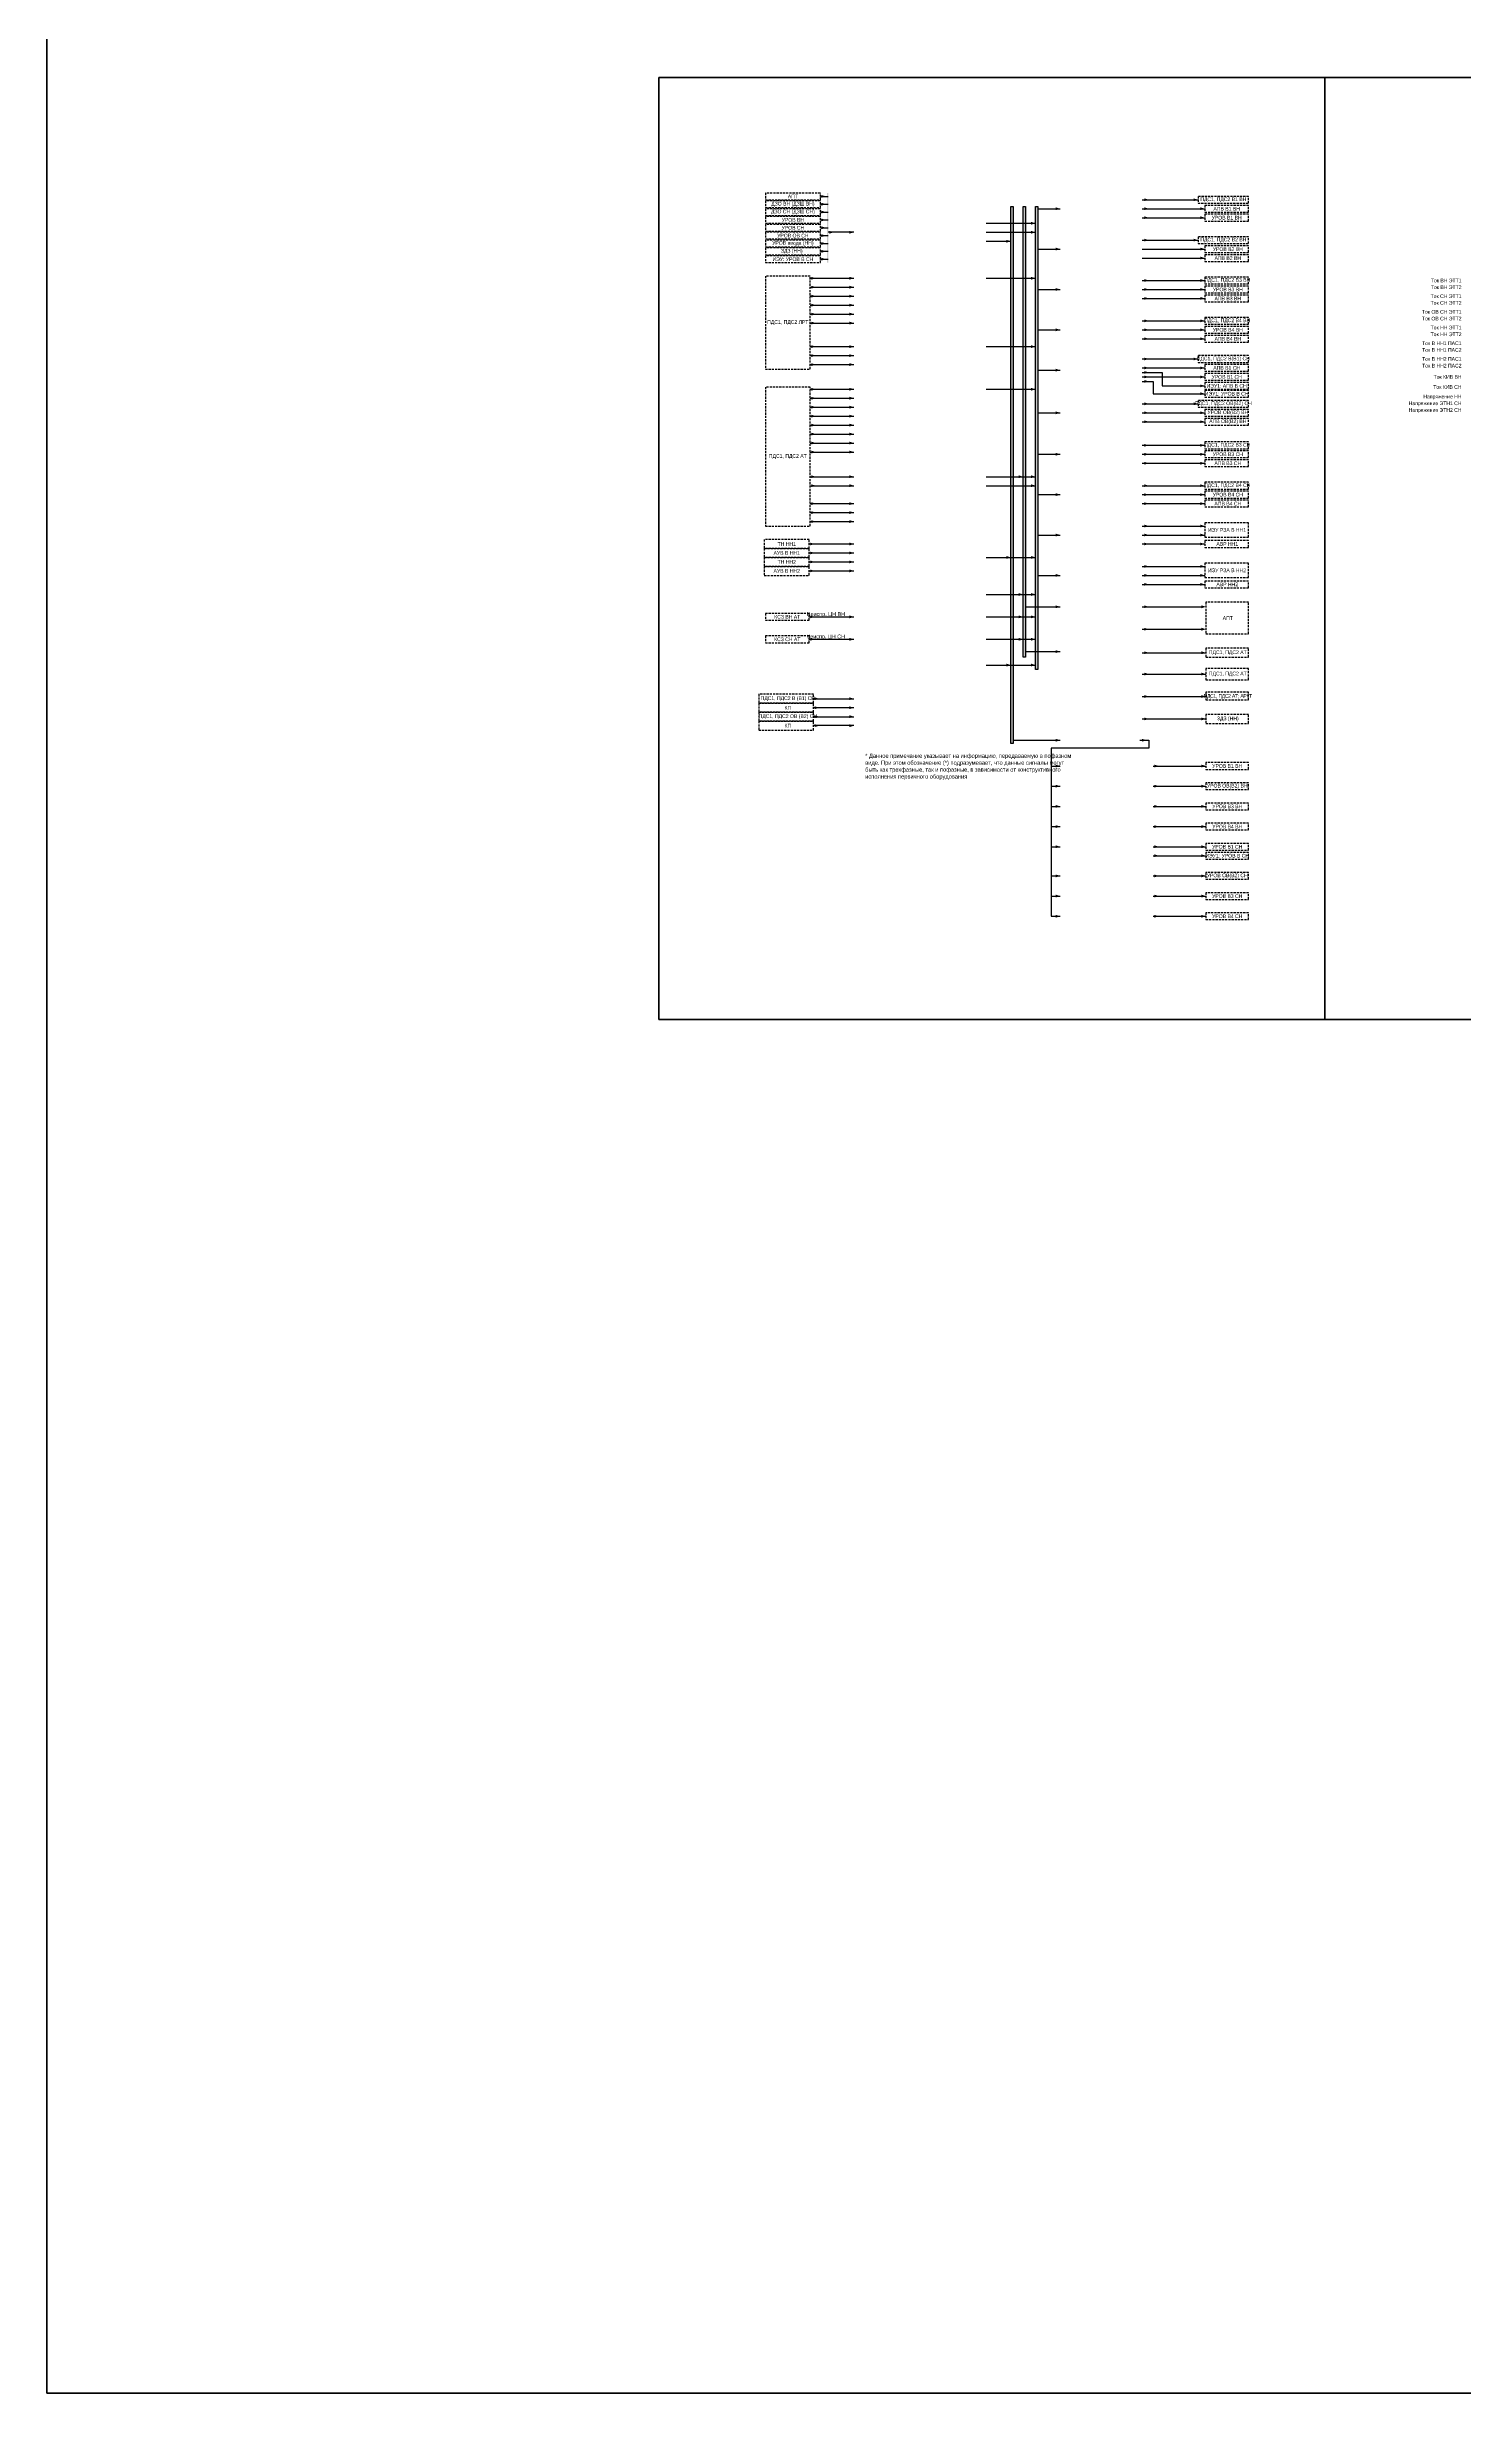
# Model space of a CAD drawing. Header units: millimetres. Extents: x 25558 to 49929, y 1902 to 19390.
# Drawn here: x 42809 to 44072, y 13296 to 15388 of the extents above; entities that cross this region are included whole.
import ezdxf

# ---------------------------------------------------------------- set-up
doc = ezdxf.new("R2010")
doc.units = ezdxf.units.MM
doc.linetypes.add('штриховая2', pattern=[9.525, 6.35, -3.175])
for name, color, linetype, lineweight in [('Основная', 7, 'Continuous', 30), ('Отключение_включение', 1, 'Continuous', 30), ('Тонкая', 7, 'Continuous', 5), ('Цепи внешние', 84, 'Continuous', 30), ('Цепи внутренние', 5, 'Continuous', 30)]:
    doc.layers.add(name, color=color, linetype=linetype, lineweight=lineweight)
doc.styles.add('Narrow', font='ARIALN.TTF')

msp = doc.modelspace()

# ---------------------------------------------------------------- hatches: boundary and pattern name
h = msp.add_hatch(color=1)
h.dxf.hatch_style = 1
h.paths.add_polyline_path([(43505, 15196), (43506, 15196), (43506, 15258), (43505, 15258)])
at = {"layer": 'Отключение_включение'}
h = msp.add_hatch(color=256, dxfattribs=at)
h.dxf.hatch_style = 1
h.paths.add_polyline_path([(43693, 15246), (43691, 15246), (43691, 14833), (43693, 14833)])
at = {"layer": 'Цепи внутренние', "ltscale": 0.3}
h = msp.add_hatch(color=256, dxfattribs=at)
h.dxf.hatch_style = 1
h.paths.add_polyline_path([(43671, 15246), (43669, 15246), (43669, 14767), (43671, 14767)])
h = msp.add_hatch(color=256, dxfattribs=at)
h.dxf.hatch_style = 1
h.paths.add_polyline_path([(43682, 15246), (43680, 15246), (43680, 14844), (43682, 14844)])

# ---------------------------------------------------------------- linework, layer by layer
at = {"layer": 'Отключение_включение'}
for p, q in [((43499, 15255), (43506, 15255)), ((43499, 15248), (43506, 15248)), ((43499, 15241), (43506, 15241)), ((43499, 15234), (43506, 15234)), ((43693, 15244), (43713, 15244)), ((43786, 15252), (43831, 15252)), ((43831, 15252), (43836, 15252)), ((43499, 15227), (43506, 15227)), ((43499, 15220), (43506, 15220)), ((43499, 15213), (43506, 15213)), ((43647, 15231), (43691, 15231)), ((43647, 15223), (43691, 15223)), ((43786, 15216), (43831, 15216)), ((43831, 15216), (43836, 15216)), ((43499, 15206), (43506, 15206)), ((43499, 15199), (43506, 15199)), ((43693, 15208), (43713, 15208)), ((43647, 15182), (43691, 15182)), ((43693, 15172), (43713, 15172)), ((43786, 15180), (43837, 15180)), ((43837, 15180), (43842, 15180)), ((43693, 15136), (43713, 15136)), ((43786, 15144), (43837, 15144)), ((43837, 15144), (43842, 15144)), ((43647, 15121), (43691, 15121)), ((43786, 15110), (43831, 15110)), ((43831, 15110), (43836, 15110)), ((43693, 15100), (43713, 15100)), ((43647, 15083), (43691, 15083)), ((43786, 15070), (43836, 15070)), ((43831, 15070), (43836, 15070)), ((43693, 15062), (43713, 15062)), ((43693, 15025), (43713, 15025)), ((43786, 15033), (43837, 15033)), ((43837, 15033), (43842, 15033)), ((43647, 15005), (43691, 15005)), ((43647, 14997), (43691, 14997)), ((43693, 14989), (43713, 14989)), ((43786, 14997), (43837, 14997)), ((43837, 14997), (43842, 14997)), ((43786, 14961), (43831, 14961)), ((43831, 14961), (43842, 14961)), ((43693, 14953), (43713, 14953)), ((43786, 14953), (43831, 14953)), ((43831, 14953), (43842, 14953)), ((43647, 14933), (43691, 14933)), ((43786, 14925), (43831, 14925)), ((43831, 14925), (43842, 14925)), ((43647, 14900), (43691, 14900)), ((43693, 14917), (43713, 14917)), ((43786, 14917), (43831, 14917)), ((43831, 14917), (43842, 14917)), ((43647, 14880), (43691, 14880)), ((43647, 14860), (43691, 14860)), ((43647, 14837), (43691, 14837))]:
    msp.add_line(p, q, dxfattribs=at)
for points in [[(43504, 15255, 0, 2.5, 0), (43500, 15255, 0, 0, 0)], [(43792, 15252, 0, 2.5, 0), (43788, 15252, 0, 0, 0)], [(43836, 15252, 0, 2.5, 0), (43832, 15252, 0, 0, 0)], [(43504, 15248, 0, 2.5, 0), (43500, 15248, 0, 0, 0)], [(43504, 15241, 0, 2.5, 0), (43500, 15241, 0, 0, 0)], [(43504, 15234, 0, 2.5, 0), (43500, 15234, 0, 0, 0)], [(43691, 15231, 0, 2.5, 0), (43687, 15231, 0, 0, 0)], [(43713, 15244, 0, 2.5, 0), (43709, 15244, 0, 0, 0)], [(43504, 15227, 0, 2.5, 0), (43500, 15227, 0, 0, 0)], [(43504, 15220, 0, 2.5, 0), (43500, 15220, 0, 0, 0)], [(43504, 15213, 0, 2.5, 0), (43500, 15213, 0, 0, 0)], [(43511, 15223, 0, 2.5, 0), (43507, 15223, 0, 0, 0)], [(43529, 15223, 0, 2.5, 0), (43525, 15223, 0, 0, 0)], [(43691, 15223, 0, 2.5, 0), (43687, 15223, 0, 0, 0)], [(43792, 15216, 0, 2.5, 0), (43788, 15216, 0, 0, 0)], [(43836, 15216, 0, 2.5, 0), (43832, 15216, 0, 0, 0)], [(43504, 15206, 0, 2.5, 0), (43500, 15206, 0, 0, 0)], [(43504, 15199, 0, 2.5, 0), (43500, 15199, 0, 0, 0)], [(43713, 15208, 0, 2.5, 0), (43709, 15208, 0, 0, 0)], [(43691, 15182, 0, 2.5, 0), (43687, 15182, 0, 0, 0)], [(43713, 15172, 0, 2.5, 0), (43709, 15172, 0, 0, 0)], [(43792, 15180, 0, 2.5, 0), (43788, 15180, 0, 0, 0)], [(43842, 15180, 0, 2.5, 0), (43838, 15180, 0, 0, 0)], [(43713, 15136, 0, 2.5, 0), (43709, 15136, 0, 0, 0)], [(43792, 15144, 0, 2.5, 0), (43788, 15144, 0, 0, 0)], [(43842, 15144, 0, 2.5, 0), (43838, 15144, 0, 0, 0)], [(43691, 15121, 0, 2.5, 0), (43687, 15121, 0, 0, 0)], [(43792, 15110, 0, 2.5, 0), (43788, 15110, 0, 0, 0)], [(43836, 15110, 0, 2.5, 0), (43832, 15110, 0, 0, 0)], [(43713, 15100, 0, 2.5, 0), (43709, 15100, 0, 0, 0)], [(43691, 15083, 0, 2.5, 0), (43687, 15083, 0, 0, 0)], [(43792, 15070, 0, 2.5, 0), (43788, 15070, 0, 0, 0)], [(43836, 15070, 0, 2.5, 0), (43832, 15070, 0, 0, 0)], [(43713, 15062, 0, 2.5, 0), (43709, 15062, 0, 0, 0)], [(43713, 15025, 0, 2.5, 0), (43709, 15025, 0, 0, 0)], [(43792, 15033, 0, 2.5, 0), (43788, 15033, 0, 0, 0)], [(43842, 15033, 0, 2.5, 0), (43838, 15033, 0, 0, 0)], [(43680, 15005, 0, 2.5, 0), (43676, 15005, 0, 0, 0)], [(43691, 15005, 0, 2.5, 0), (43687, 15005, 0, 0, 0)], [(43691, 14997, 0, 2.5, 0), (43687, 14997, 0, 0, 0)], [(43713, 14989, 0, 2.5, 0), (43709, 14989, 0, 0, 0)], [(43792, 14997, 0, 2.5, 0), (43788, 14997, 0, 0, 0)], [(43842, 14997, 0, 2.5, 0), (43838, 14997, 0, 0, 0)], [(43792, 14961, 0, 2.5, 0), (43788, 14961, 0, 0, 0)], [(43842, 14961, 0, 2.5, 0), (43838, 14961, 0, 0, 0)], [(43713, 14953, 0, 2.5, 0), (43709, 14953, 0, 0, 0)], [(43792, 14953, 0, 2.5, 0), (43788, 14953, 0, 0, 0)], [(43842, 14953, 0, 2.5, 0), (43838, 14953, 0, 0, 0)], [(43669, 14933, 0, 2.5, 0), (43665, 14933, 0, 0, 0)], [(43691, 14933, 0, 2.5, 0), (43687, 14933, 0, 0, 0)], [(43713, 14917, 0, 2.5, 0), (43709, 14917, 0, 0, 0)], [(43792, 14925, 0, 2.5, 0), (43788, 14925, 0, 0, 0)], [(43792, 14917, 0, 2.5, 0), (43788, 14917, 0, 0, 0)], [(43842, 14925, 0, 2.5, 0), (43838, 14925, 0, 0, 0)], [(43842, 14917, 0, 2.5, 0), (43838, 14917, 0, 0, 0)], [(43680, 14900, 0, 2.5, 0), (43676, 14900, 0, 0, 0)], [(43691, 14900, 0, 2.5, 0), (43687, 14900, 0, 0, 0)], [(43680, 14880, 0, 2.5, 0), (43676, 14880, 0, 0, 0)], [(43691, 14880, 0, 2.5, 0), (43687, 14880, 0, 0, 0)], [(43680, 14860, 0, 2.5, 0), (43676, 14860, 0, 0, 0)], [(43691, 14860, 0, 2.5, 0), (43687, 14860, 0, 0, 0)], [(43669, 14837, 0, 2.5, 0), (43665, 14837, 0, 0, 0)], [(43691, 14837, 0, 2.5, 0), (43687, 14837, 0, 0, 0)]]:
    msp.add_lwpolyline(points, format="xyseb", dxfattribs=at)
msp.add_lwpolyline([(43691, 15246), (43693, 15246), (43693, 14833), (43691, 14833)], close=True, dxfattribs=at)
msp.add_lwpolyline([(43529, 15223), (43506, 15223)], dxfattribs=at)
at = {"layer": 'Тонкая', "lineweight": 50}
msp.add_lwpolyline([(42809, 19390), (49929, 19390), (49929, 13296), (42809, 13296)], close=True, dxfattribs=at)
at = {"layer": 'Тонкая', "color": 3, "lineweight": 50}
for points in [[(43949, 14521), (43355, 14521), (43355, 15361), (43949, 15361)], [(44543, 14521), (43949, 14521), (43949, 15361), (44543, 15361)]]:
    msp.add_lwpolyline(points, close=True, dxfattribs=at)
at = {"layer": 'Цепи внешние', "ltscale": 0.3}
for p, q in [((43786, 15244), (43842, 15244)), ((43786, 15236), (43842, 15236)), ((43786, 15208), (43840, 15208)), ((43786, 15200), (43842, 15200)), ((43840, 15208), (43842, 15208)), ((43490, 15182), (43529, 15182)), ((43490, 15174), (43529, 15174)), ((43786, 15172), (43840, 15172)), ((43840, 15172), (43842, 15172)), ((43490, 15166), (43529, 15166)), ((43490, 15158), (43529, 15158)), ((43490, 15150), (43529, 15150)), ((43786, 15164), (43842, 15164)), ((43490, 15142), (43529, 15142)), ((43786, 15136), (43840, 15136)), ((43786, 15128), (43842, 15128)), ((43840, 15136), (43842, 15136)), ((43490, 15121), (43529, 15121)), ((43490, 15113), (43529, 15113)), ((43490, 15105), (43529, 15105)), ((43786, 15102), (43842, 15102)), ((43786, 15094), (43842, 15094)), ((43490, 15083), (43529, 15083)), ((43490, 15075), (43529, 15075)), ((43490, 15067), (43529, 15067)), ((43490, 15059), (43529, 15059)), ((43490, 15051), (43529, 15051)), ((43786, 15062), (43840, 15062)), ((43786, 15054), (43842, 15054)), ((43840, 15062), (43842, 15062)), ((43490, 15043), (43529, 15043)), ((43490, 15035), (43529, 15035)), ((43490, 15027), (43529, 15027)), ((43786, 15025), (43840, 15025)), ((43840, 15025), (43842, 15025)), ((43490, 15005), (43529, 15005)), ((43786, 15017), (43842, 15017)), ((43490, 14997), (43529, 14997)), ((43490, 14981), (43529, 14981)), ((43786, 14989), (43840, 14989)), ((43786, 14981), (43842, 14981)), ((43840, 14989), (43842, 14989)), ((43490, 14973), (43529, 14973)), ((43490, 14965), (43529, 14965)), ((43489, 14945), (43529, 14945)), ((43786, 14945), (43831, 14945)), ((43831, 14945), (43842, 14945)), ((43489, 14937), (43529, 14937)), ((43489, 14929), (43529, 14929)), ((43489, 14921), (43529, 14921)), ((43786, 14909), (43831, 14909)), ((43831, 14909), (43842, 14909)), ((43489, 14880), (43529, 14880)), ((43489, 14860), (43529, 14860)), ((43493, 14807), (43529, 14807)), ((43529, 14799), (43493, 14799)), ((43493, 14791), (43529, 14791)), ((43529, 14783), (43493, 14783))]:
    msp.add_line(p, q, dxfattribs=at)
at = {"layer": 'Цепи внешние'}
for p, q in [((43786, 14889), (43803, 14889)), ((43802, 14889), (43839, 14889)), ((43786, 14869), (43803, 14869)), ((43802, 14869), (43839, 14869)), ((43786, 14848), (43803, 14848)), ((43802, 14848), (43843, 14848)), ((43786, 14809), (43843, 14809)), ((43786, 14789), (43843, 14789)), ((43796, 14747), (43808, 14747)), ((43801, 14747), (43843, 14747)), ((43796, 14729), (43822, 14729)), ((43796, 14729), (43843, 14729)), ((43796, 14711), (43808, 14711)), ((43801, 14711), (43843, 14711)), ((43796, 14693), (43822, 14693)), ((43796, 14693), (43843, 14693)), ((43796, 14675), (43808, 14675)), ((43801, 14675), (43843, 14675)), ((43796, 14649), (43822, 14649)), ((43796, 14649), (43843, 14649)), ((43796, 14631), (43808, 14631)), ((43801, 14631), (43843, 14631)), ((43796, 14613), (43822, 14613)), ((43796, 14613), (43843, 14613))]:
    msp.add_line(p, q, dxfattribs=at)
at = {"layer": 'Цепи внешние', "linetype": 'штриховая2', "ltscale": 0.3}
for points in [[(43499, 15258), (43450, 15258), (43450, 15252), (43499, 15252)], [(43881, 15255), (43836, 15255), (43836, 15249), (43881, 15249)], [(43499, 15251), (43450, 15251), (43450, 15245), (43499, 15245)], [(43499, 15244), (43450, 15244), (43450, 15238), (43499, 15238)], [(43499, 15237), (43450, 15237), (43450, 15231), (43499, 15231)], [(43881, 15247), (43842, 15247), (43842, 15241), (43881, 15241)], [(43881, 15239), (43842, 15239), (43842, 15233), (43881, 15233)], [(43499, 15230), (43450, 15230), (43450, 15224), (43499, 15224)], [(43499, 15223), (43450, 15223), (43450, 15217), (43499, 15217)], [(43499, 15216), (43450, 15216), (43450, 15210), (43499, 15210)], [(43881, 15219), (43836, 15219), (43836, 15213), (43881, 15213)], [(43881, 15211), (43842, 15211), (43842, 15205), (43881, 15205)], [(43499, 15209), (43450, 15209), (43450, 15203), (43499, 15203)], [(43881, 15203), (43842, 15203), (43842, 15197), (43881, 15197)], [(43490, 15184), (43450, 15184), (43450, 15101), (43490, 15101)], [(43881, 15183), (43842, 15183), (43842, 15177), (43881, 15177)], [(43881, 15175), (43842, 15175), (43842, 15169), (43881, 15169)], [(43881, 15167), (43842, 15167), (43842, 15161), (43881, 15161)], [(43881, 15147), (43842, 15147), (43842, 15141), (43881, 15141)], [(43881, 15139), (43842, 15139), (43842, 15133), (43881, 15133)], [(43881, 15131), (43842, 15131), (43842, 15125), (43881, 15125)], [(43881, 15113), (43836, 15113), (43836, 15107), (43881, 15107)], [(43881, 15105), (43842, 15105), (43842, 15099), (43881, 15099)], [(43881, 15097), (43842, 15097), (43842, 15091), (43881, 15091)], [(43490, 15085), (43450, 15085), (43450, 14961), (43490, 14961)], [(43881, 15073), (43836, 15073), (43836, 15067), (43881, 15067)], [(43881, 15065), (43842, 15065), (43842, 15059), (43881, 15059)], [(43881, 15057), (43842, 15057), (43842, 15051), (43881, 15051)], [(43881, 15036), (43842, 15036), (43842, 15030), (43881, 15030)], [(43881, 15028), (43842, 15028), (43842, 15022), (43881, 15022)], [(43881, 15020), (43842, 15020), (43842, 15014), (43881, 15014)], [(43881, 15000), (43842, 15000), (43842, 14994), (43881, 14994)], [(43881, 14992), (43842, 14992), (43842, 14986), (43881, 14986)], [(43881, 14984), (43842, 14984), (43842, 14978), (43881, 14978)], [(43881, 14964), (43842, 14964), (43842, 14951), (43881, 14951)], [(43489, 14949), (43449, 14949), (43449, 14941), (43489, 14941)], [(43489, 14941), (43449, 14941), (43449, 14933), (43489, 14933)], [(43881, 14948), (43842, 14948), (43842, 14942), (43881, 14942)], [(43489, 14933), (43449, 14933), (43449, 14925), (43489, 14925)], [(43489, 14925), (43449, 14925), (43449, 14917), (43489, 14917)], [(43881, 14928), (43842, 14928), (43842, 14915), (43881, 14915)], [(43881, 14912), (43842, 14912), (43842, 14906), (43881, 14906)], [(43489, 14883), (43450, 14883), (43450, 14877), (43489, 14877)], [(43881, 14893), (43843, 14893), (43843, 14865), (43881, 14865)], [(43489, 14863), (43450, 14863), (43450, 14857), (43489, 14857)], [(43881, 14852), (43843, 14852), (43843, 14844), (43881, 14844)], [(43881, 14834), (43843, 14834), (43843, 14824), (43881, 14824)], [(43493, 14811), (43444, 14811), (43444, 14803), (43493, 14803)], [(43493, 14803), (43444, 14803), (43444, 14795), (43493, 14795)], [(43493, 14795), (43444, 14795), (43444, 14787), (43493, 14787)], [(43881, 14813), (43843, 14813), (43843, 14806), (43881, 14806)], [(43881, 14793), (43843, 14793), (43843, 14785), (43881, 14785)], [(43493, 14787), (43444, 14787), (43444, 14779), (43493, 14779)], [(43881, 14750), (43843, 14750), (43843, 14744), (43881, 14744)], [(43881, 14732), (43843, 14732), (43843, 14726), (43881, 14726)], [(43881, 14714), (43843, 14714), (43843, 14708), (43881, 14708)], [(43881, 14696), (43843, 14696), (43843, 14690), (43881, 14690)], [(43881, 14678), (43843, 14678), (43843, 14672), (43881, 14672)], [(43881, 14652), (43843, 14652), (43843, 14646), (43881, 14646)], [(43881, 14634), (43843, 14634), (43843, 14628), (43881, 14628)], [(43881, 14616), (43843, 14616), (43843, 14610), (43881, 14610)]]:
    msp.add_lwpolyline(points, close=True, dxfattribs=at)
at = {"layer": 'Цепи внешние', "ltscale": 0.3}
for points in [[(43792, 15244, 0, 2.5, 0), (43788, 15244, 0, 0, 0)], [(43792, 15236, 0, 2.5, 0), (43788, 15236, 0, 0, 0)], [(43842, 15244, 0, 2.5, 0), (43838, 15244, 0, 0, 0)], [(43842, 15236, 0, 2.5, 0), (43838, 15236, 0, 0, 0)], [(43842, 15208, 0, 2.5, 0), (43838, 15208, 0, 0, 0)], [(43842, 15200, 0, 2.5, 0), (43838, 15200, 0, 0, 0)], [(43495, 15182, 0, 2.5, 0), (43491, 15182, 0, 0, 0)], [(43495, 15174, 0, 2.5, 0), (43491, 15174, 0, 0, 0)], [(43529, 15182, 0, 2.5, 0), (43525, 15182, 0, 0, 0)], [(43529, 15174, 0, 2.5, 0), (43525, 15174, 0, 0, 0)], [(43792, 15172, 0, 2.5, 0), (43788, 15172, 0, 0, 0)], [(43842, 15172, 0, 2.5, 0), (43838, 15172, 0, 0, 0)], [(43495, 15166, 0, 2.5, 0), (43491, 15166, 0, 0, 0)], [(43495, 15158, 0, 2.5, 0), (43491, 15158, 0, 0, 0)], [(43495, 15150, 0, 2.5, 0), (43491, 15150, 0, 0, 0)], [(43529, 15166, 0, 2.5, 0), (43525, 15166, 0, 0, 0)], [(43529, 15158, 0, 2.5, 0), (43525, 15158, 0, 0, 0)], [(43529, 15150, 0, 2.5, 0), (43525, 15150, 0, 0, 0)], [(43792, 15164, 0, 2.5, 0), (43788, 15164, 0, 0, 0)], [(43842, 15164, 0, 2.5, 0), (43838, 15164, 0, 0, 0)], [(43495, 15142, 0, 2.5, 0), (43491, 15142, 0, 0, 0)], [(43529, 15142, 0, 2.5, 0), (43525, 15142, 0, 0, 0)], [(43792, 15136, 0, 2.5, 0), (43788, 15136, 0, 0, 0)], [(43792, 15128, 0, 2.5, 0), (43788, 15128, 0, 0, 0)], [(43842, 15136, 0, 2.5, 0), (43838, 15136, 0, 0, 0)], [(43842, 15128, 0, 2.5, 0), (43838, 15128, 0, 0, 0)], [(43495, 15121, 0, 2.5, 0), (43491, 15121, 0, 0, 0)], [(43495, 15113, 0, 2.5, 0), (43491, 15113, 0, 0, 0)], [(43529, 15121, 0, 2.5, 0), (43525, 15121, 0, 0, 0)], [(43529, 15113, 0, 2.5, 0), (43525, 15113, 0, 0, 0)], [(43495, 15105, 0, 2.5, 0), (43491, 15105, 0, 0, 0)], [(43529, 15105, 0, 2.5, 0), (43525, 15105, 0, 0, 0)], [(43792, 15102, 0, 2.5, 0), (43788, 15102, 0, 0, 0)], [(43792, 15094, 0, 2.5, 0), (43788, 15094, 0, 0, 0)], [(43842, 15102, 0, 2.5, 0), (43838, 15102, 0, 0, 0)], [(43842, 15094, 0, 2.5, 0), (43838, 15094, 0, 0, 0)], [(43495, 15083, 0, 2.5, 0), (43491, 15083, 0, 0, 0)], [(43495, 15075, 0, 2.5, 0), (43491, 15075, 0, 0, 0)], [(43495, 15067, 0, 2.5, 0), (43491, 15067, 0, 0, 0)], [(43529, 15083, 0, 2.5, 0), (43525, 15083, 0, 0, 0)], [(43529, 15075, 0, 2.5, 0), (43525, 15075, 0, 0, 0)], [(43529, 15067, 0, 2.5, 0), (43525, 15067, 0, 0, 0)], [(43495, 15059, 0, 2.5, 0), (43491, 15059, 0, 0, 0)], [(43495, 15051, 0, 2.5, 0), (43491, 15051, 0, 0, 0)], [(43495, 15043, 0, 2.5, 0), (43491, 15043, 0, 0, 0)], [(43529, 15059, 0, 2.5, 0), (43525, 15059, 0, 0, 0)], [(43529, 15051, 0, 2.5, 0), (43525, 15051, 0, 0, 0)], [(43529, 15043, 0, 2.5, 0), (43525, 15043, 0, 0, 0)], [(43792, 15062, 0, 2.5, 0), (43788, 15062, 0, 0, 0)], [(43792, 15054, 0, 2.5, 0), (43788, 15054, 0, 0, 0)], [(43842, 15062, 0, 2.5, 0), (43838, 15062, 0, 0, 0)], [(43842, 15054, 0, 2.5, 0), (43838, 15054, 0, 0, 0)], [(43495, 15035, 0, 2.5, 0), (43491, 15035, 0, 0, 0)], [(43495, 15027, 0, 2.5, 0), (43491, 15027, 0, 0, 0)], [(43529, 15035, 0, 2.5, 0), (43525, 15035, 0, 0, 0)], [(43529, 15027, 0, 2.5, 0), (43525, 15027, 0, 0, 0)], [(43792, 15025, 0, 2.5, 0), (43788, 15025, 0, 0, 0)], [(43842, 15025, 0, 2.5, 0), (43838, 15025, 0, 0, 0)], [(43495, 15005, 0, 2.5, 0), (43491, 15005, 0, 0, 0)], [(43529, 15005, 0, 2.5, 0), (43525, 15005, 0, 0, 0)], [(43792, 15017, 0, 2.5, 0), (43788, 15017, 0, 0, 0)], [(43842, 15017, 0, 2.5, 0), (43838, 15017, 0, 0, 0)], [(43495, 14997, 0, 2.5, 0), (43491, 14997, 0, 0, 0)], [(43495, 14981, 0, 2.5, 0), (43491, 14981, 0, 0, 0)], [(43529, 14997, 0, 2.5, 0), (43525, 14997, 0, 0, 0)], [(43529, 14981, 0, 2.5, 0), (43525, 14981, 0, 0, 0)], [(43792, 14989, 0, 2.5, 0), (43788, 14989, 0, 0, 0)], [(43792, 14981, 0, 2.5, 0), (43788, 14981, 0, 0, 0)], [(43842, 14989, 0, 2.5, 0), (43838, 14989, 0, 0, 0)], [(43842, 14981, 0, 2.5, 0), (43838, 14981, 0, 0, 0)], [(43495, 14973, 0, 2.5, 0), (43491, 14973, 0, 0, 0)], [(43495, 14965, 0, 2.5, 0), (43491, 14965, 0, 0, 0)], [(43529, 14973, 0, 2.5, 0), (43525, 14973, 0, 0, 0)], [(43529, 14965, 0, 2.5, 0), (43525, 14965, 0, 0, 0)], [(43494, 14945, 0, 2.5, 0), (43490, 14945, 0, 0, 0)], [(43529, 14945, 0, 2.5, 0), (43525, 14945, 0, 0, 0)], [(43792, 14945, 0, 2.5, 0), (43788, 14945, 0, 0, 0)], [(43842, 14945, 0, 2.5, 0), (43838, 14945, 0, 0, 0)], [(43494, 14937, 0, 2.5, 0), (43490, 14937, 0, 0, 0)], [(43494, 14929, 0, 2.5, 0), (43490, 14929, 0, 0, 0)], [(43494, 14921, 0, 2.5, 0), (43490, 14921, 0, 0, 0)], [(43529, 14937, 0, 2.5, 0), (43525, 14937, 0, 0, 0)], [(43529, 14929, 0, 2.5, 0), (43525, 14929, 0, 0, 0)], [(43529, 14921, 0, 2.5, 0), (43525, 14921, 0, 0, 0)], [(43792, 14909, 0, 2.5, 0), (43788, 14909, 0, 0, 0)], [(43842, 14909, 0, 2.5, 0), (43838, 14909, 0, 0, 0)], [(43494, 14880, 0, 2.5, 0), (43490, 14880, 0, 0, 0)], [(43529, 14880, 0, 2.5, 0), (43525, 14880, 0, 0, 0)], [(43494, 14860, 0, 2.5, 0), (43490, 14860, 0, 0, 0)], [(43529, 14860, 0, 2.5, 0), (43525, 14860, 0, 0, 0)], [(43498, 14807, 0, 2.5, 0), (43494, 14807, 0, 0, 0)], [(43498, 14799, 0, 2.5, 0), (43494, 14799, 0, 0, 0)], [(43529, 14807, 0, 2.5, 0), (43525, 14807, 0, 0, 0)], [(43529, 14799, 0, 2.5, 0), (43525, 14799, 0, 0, 0)], [(43498, 14791, 0, 2.5, 0), (43494, 14791, 0, 0, 0)], [(43498, 14783, 0, 2.5, 0), (43494, 14783, 0, 0, 0)], [(43529, 14791, 0, 2.5, 0), (43525, 14791, 0, 0, 0)], [(43529, 14783, 0, 2.5, 0), (43525, 14783, 0, 0, 0)], [(43801, 14747, 0, 2.5, 0), (43797, 14747, 0, 0, 0)], [(43801, 14729, 0, 2.5, 0), (43797, 14729, 0, 0, 0)], [(43843, 14747, 0, 2.5, 0), (43839, 14747, 0, 0, 0)], [(43843, 14729, 0, 2.5, 0), (43839, 14729, 0, 0, 0)], [(43801, 14711, 0, 2.5, 0), (43797, 14711, 0, 0, 0)], [(43843, 14711, 0, 2.5, 0), (43839, 14711, 0, 0, 0)], [(43801, 14693, 0, 2.5, 0), (43797, 14693, 0, 0, 0)], [(43843, 14693, 0, 2.5, 0), (43839, 14693, 0, 0, 0)], [(43801, 14675, 0, 2.5, 0), (43797, 14675, 0, 0, 0)], [(43843, 14675, 0, 2.5, 0), (43839, 14675, 0, 0, 0)], [(43801, 14649, 0, 2.5, 0), (43797, 14649, 0, 0, 0)], [(43843, 14649, 0, 2.5, 0), (43839, 14649, 0, 0, 0)], [(43801, 14631, 0, 2.5, 0), (43797, 14631, 0, 0, 0)], [(43843, 14631, 0, 2.5, 0), (43839, 14631, 0, 0, 0)], [(43801, 14613, 0, 2.5, 0), (43797, 14613, 0, 0, 0)], [(43843, 14613, 0, 2.5, 0), (43839, 14613, 0, 0, 0)]]:
    msp.add_lwpolyline(points, format="xyseb", dxfattribs=at)
at = {"layer": 'Цепи внешние'}
for points in [[(43792, 14889, 0, 2.5, 0), (43788, 14889, 0, 0, 0)], [(43843, 14889, 0, 2.5, 0), (43839, 14889, 0, 0, 0)], [(43792, 14869, 0, 2.5, 0), (43788, 14869, 0, 0, 0)], [(43843, 14869, 0, 2.5, 0), (43839, 14869, 0, 0, 0)], [(43792, 14848, 0, 2.5, 0), (43788, 14848, 0, 0, 0)], [(43843, 14848, 0, 2.5, 0), (43839, 14848, 0, 0, 0)], [(43792, 14829, 0, 2.5, 0), (43788, 14829, 0, 0, 0)], [(43843, 14829, 0, 2.5, 0), (43839, 14829, 0, 0, 0)], [(43792, 14809, 0, 2.5, 0), (43788, 14809, 0, 0, 0)], [(43843, 14809, 0, 2.5, 0), (43839, 14809, 0, 0, 0)], [(43792, 14789, 0, 2.5, 0), (43788, 14789, 0, 0, 0)], [(43843, 14789, 0, 2.5, 0), (43839, 14789, 0, 0, 0)]]:
    msp.add_lwpolyline(points, format="xyseb", dxfattribs=at)
msp.add_lwpolyline([(43786, 14829), (43843, 14829)], dxfattribs=at)
at = {"layer": 'Цепи внутренние', "ltscale": 0.3}
for p, q in [((43647, 15215), (43669, 15215)), ((43786, 15098), (43804, 15098)), ((43786, 15090), (43796, 15090)), ((43796, 15090), (43796, 15079)), ((43804, 15098), (43804, 15086)), ((43804, 15086), (43842, 15086)), ((43796, 15079), (43842, 15079)), ((43682, 14889), (43713, 14889)), ((43682, 14849), (43713, 14849)), ((43671, 14770), (43713, 14770)), ((43792, 14763), (43705, 14763)), ((43705, 14763), (43705, 14613)), ((43784, 14770), (43792, 14770)), ((43792, 14770), (43792, 14763)), ((43705, 14747), (43713, 14747)), ((43705, 14729), (43713, 14729)), ((43705, 14711), (43713, 14711)), ((43705, 14693), (43713, 14693)), ((43705, 14675), (43713, 14675)), ((43796, 14667), (43822, 14667)), ((43796, 14667), (43843, 14667)), ((43705, 14649), (43713, 14649)), ((43705, 14631), (43713, 14631)), ((43705, 14613), (43713, 14613))]:
    msp.add_line(p, q, dxfattribs=at)
for points in [[(43669, 15246), (43671, 15246), (43671, 14767), (43669, 14767)], [(43680, 15246), (43682, 15246), (43682, 14844), (43680, 14844)]]:
    msp.add_lwpolyline(points, close=True, dxfattribs=at)
for points in [[(43669, 15215, 0, 2.5, 0), (43665, 15215, 0, 0, 0)], [(43792, 15098, 0, 2.5, 0), (43788, 15098, 0, 0, 0)], [(43792, 15090, 0, 2.5, 0), (43788, 15090, 0, 0, 0)], [(43842, 15086, 0, 2.5, 0), (43838, 15086, 0, 0, 0)], [(43842, 15079, 0, 2.5, 0), (43838, 15079, 0, 0, 0)], [(43713, 14889, 0, 2.5, 0), (43709, 14889, 0, 0, 0)], [(43713, 14849, 0, 2.5, 0), (43709, 14849, 0, 0, 0)], [(43713, 14770, 0, 2.5, 0), (43709, 14770, 0, 0, 0)], [(43713, 14770, 0, 2.5, 0), (43709, 14770, 0, 0, 0)], [(43790, 14770, 0, 2.5, 0), (43786, 14770, 0, 0, 0)], [(43713, 14747, 0, 2.5, 0), (43709, 14747, 0, 0, 0)], [(43713, 14729, 0, 2.5, 0), (43709, 14729, 0, 0, 0)], [(43713, 14711, 0, 2.5, 0), (43709, 14711, 0, 0, 0)], [(43713, 14693, 0, 2.5, 0), (43709, 14693, 0, 0, 0)], [(43713, 14675, 0, 2.5, 0), (43709, 14675, 0, 0, 0)], [(43801, 14667, 0, 2.5, 0), (43797, 14667, 0, 0, 0)], [(43843, 14667, 0, 2.5, 0), (43839, 14667, 0, 0, 0)], [(43713, 14649, 0, 2.5, 0), (43709, 14649, 0, 0, 0)], [(43713, 14631, 0, 2.5, 0), (43709, 14631, 0, 0, 0)], [(43713, 14613, 0, 2.5, 0), (43709, 14613, 0, 0, 0)]]:
    msp.add_lwpolyline(points, format="xyseb", dxfattribs=at)
at = {"layer": 'Цепи внутренние', "linetype": 'штриховая2', "ltscale": 0.3}
for points in [[(43499, 15202), (43450, 15202), (43450, 15196), (43499, 15196)], [(43881, 15089), (43842, 15089), (43842, 15083), (43881, 15083)], [(43881, 15082), (43842, 15082), (43842, 15076), (43881, 15076)], [(43881, 14670), (43843, 14670), (43843, 14664), (43881, 14664)]]:
    msp.add_lwpolyline(points, close=True, dxfattribs=at)

# ---------------------------------------------------------------- texts
at = {"layer": 'Основная', "style": 'Narrow'}
for s, insert, char_height, width, attachment_point in [('АПТ', (43474.5, 15255), 3.3, 49, 5), ('ПДС1, ПДС2 В1 ВН', (43858.5, 15252), 3.3, 45, 5), ('ДЗО СН (ДЗШ СН)', (43474.5, 15241), 3.3, 49, 5), ('ДЗО ВН (ДЗШ ВН)', (43474.5, 15248), 3.3, 49, 5), ('УРОВ ВН', (43474.5, 15234), 3.3, 49, 5), ('УРОВ В1 ВН', (43861.5, 15236), 3.3, 39, 5), ('АПВ В1 ВН', (43861.5, 15244), 3.3, 39, 5), ('УРОВ ввода (НН)', (43474.5, 15213), 3.3, 49, 5), ('УРОВ ОВ СН', (43474.5, 15220), 3.3, 49, 5), ('УРОВ СН', (43474.5, 15227), 3.3, 49, 5), ('ПДС1, ПДС2 В2 ВН', (43858.5, 15216), 3.3, 45, 5), ('ИЭУ: УРОВ В СН', (43474.5, 15199), 3.3, 49, 5), ('ЗДЗ (НН)', (43473.5, 15206), 3.3, 49, 5), ('УРОВ В2 ВН', (43862.5, 15208), 3.3, 41, 5), ('АПВ В2 ВН', (43862.5, 15200), 3.3, 41, 5), ('ПДС1, ПДС2 В3 ВН', (43862, 15180), 3.3, 39, 5), ('УРОВ В3 ВН', (43862.5, 15172), 3.3, 41, 5), ('Ток ВН ЭТТ1', (44071, 15180), 3.3, 71.498, 6), ('Ток ВН ЭТТ2', (44071, 15174), 3.3, 71.498, 6), ('АПВ В3 ВН', (43862.5, 15164), 3.3, 41, 5), ('Ток ОВ СН ЭТТ1', (44071, 15152), 3.3, 71.498, 6), ('Ток СН ЭТТ1', (44071, 15166), 3.3, 71.498, 6), ('Ток СН ЭТТ2', (44071, 15160), 3.3, 71.498, 6), ('ПДС1, ПДС2 ЛРТ', (43470, 15142.5), 3.3, 40, 5), ('ПДС1, ПДС2 В4 ВН', (43862, 15144), 3.3, 39, 5), ('УРОВ В4 ВН', (43862.5, 15136), 3.3, 41, 5), ('АПВ В4 ВН', (43862.5, 15128), 3.3, 41, 5), ('Ток ОВ СН ЭТТ2', (44071, 15146), 3.3, 71.498, 6), ('Ток НН ЭТТ1', (44071, 15138), 3.3, 71.498, 6), ('Ток НН ЭТТ2', (44071, 15132), 3.3, 71.498, 6), ('ПДС1, ПДС2 В(В1) СН', (43858.5, 15110), 3.3, 45, 5), ('Ток В НН1 ПАС1', (44071, 15124), 3.3, 71.498, 6), ('Ток В НН1 ПАС2', (44071, 15118), 3.3, 71.498, 6), ('Ток В НН2 ПАС1', (44071, 15110), 3.3, 71.498, 6), ('ИЭУ1: АПВ В СН', (43861.5, 15086), 3.3, 39, 5), ('УРОВ В1 СН', (43861.5, 15094), 3.3, 39, 5), ('АПВ В1 СН', (43861.5, 15102), 3.3, 39, 5), ('Ток В НН2 ПАС2', (44071, 15104), 3.3, 71.498, 6), ('Ток КИВ СН', (44071, 15085), 3.3, 71.498, 6), ('Ток КИВ ВН', (44071, 15094), 3.3, 71.498, 6), ('ПДС1, ПДС2 ОВ(В2) СН', (43858.5, 15070), 3.3, 45, 5), ('ИЭУ1: УРОВ В СН', (43861.5, 15079), 3.3, 39, 5), ('Напряжение ЭТН1 СН', (44071, 15070), 3.3, 71.498, 6), ('Напряжение ЭТН2 СН', (44071, 15064), 3.3, 71.498, 6), ('Напряжение НН', (44071, 15076), 3.3, 71.498, 6), ('УРОВ ОВ(В2) ВН', (43862.5, 15062), 3.3, 41, 5), ('АПВ ОВ(В2) ВН', (43862.5, 15054), 3.3, 41, 5), ('ПДС1, ПДС2 АТ ', (43470, 15023), 3.3, 40, 5), ('ПДС1, ПДС2 В3 СН', (43862, 15033), 3.3, 39, 5), ('УРОВ В3 СН', (43862.5, 15025), 3.3, 41, 5), ('АПВ В3 СН', (43862.5, 15017), 3.3, 41, 5), ('ПДС1, ПДС2 В4 СН', (43862, 14997), 3.3, 39, 5), ('УРОВ В4 СН', (43862.5, 14989), 3.3, 41, 5), ('АПВ В4 СН', (43862.5, 14981), 3.3, 41, 5), ('ТН {\\C0;НН1}', (43469, 14945), 3.3, 40, 5), ('ИЭУ РЗА В НН1', (43861.8, 14957.5), 3.3, 39.5, 5), ('АВР НН1', (43862, 14945), 3.3, 39, 5), ('АУВ В {\\C0;НН1}', (43469, 14937), 3.3, 40, 5), ('АУВ В {\\C0;НН2}', (43469, 14921), 3.3, 40, 5), ('ТН {\\C0;НН2}', (43469, 14929), 3.3, 40, 5), ('ИЭУ РЗА В НН2', (43861.8, 14921.5), 3.3, 39.5, 5), ('АВР НН2', (43862, 14909), 3.3, 39, 5), ('КСЗ ВН АТ', (43469.5, 14880), 3.3, 39, 5), ('{\\C0;Неиспр. ЦН ВН } ', (43521, 14882), 3.5, 39.625, 6), ('АПТ', (43862.5, 14879), 3.3, 39, 5), ('КСЗ СН АТ', (43469.5, 14860), 3.3, 39, 5), ('{\\C0;Неиспр. ЦН СН } ', (43521, 14862), 3.5, 39.625, 6), ('ПДС1, ПДС2 АТ', (43862.5, 14848), 3.3, 39, 5), ('ПДС1, ПДС2 АТ', (43862.5, 14829), 3.3, 39, 5), ('ПДС1, ПДС2 ОВ (В2) СН', (43470, 14791), 3.3, 52, 5), ('ПДС1, ПДС2 В (В1) СН', (43470, 14807), 3.3, 52, 5), ('КП', (43470, 14799), 3.3, 52, 5), ('{\\T0.9;ПДС1, ПДС2 АТ; АРКТ}', (43862.5, 14809), 3.3, 39, 5), ('КП', (43470, 14783), 3.3, 52, 5), ('ЗДЗ (НН)', (43862.5, 14789), 3.3, 39, 5), ('* Данное примечание указывает на информацию, передаваемую в пофазном виде. При этом обозначение (*) подразумевает, что данные сигналы могут быть как трехфазные, так и пофазные, в зависимости от конструктивного исполнения первичного оборудования', (43539, 14758), 3.7, 155, 1), ('УРОВ ОВ(В2) ВН', (43862, 14729), 3.3, 38, 5), ('УРОВ В1 ВН', (43862, 14747), 3.3, 38, 5), ('УРОВ В3 ВН', (43862, 14711), 3.3, 38, 5), ('УРОВ В4 ВН', (43862, 14693), 3.3, 38, 5), ('ИЭУ1: УРОВ В СН', (43862, 14667), 3.3, 38, 5), ('УРОВ В1 СН', (43862, 14675), 3.3, 38, 5), ('УРОВ ОВ(В2) СН', (43862, 14649), 3.3, 38, 5), ('УРОВ В3 СН', (43862, 14631), 3.3, 38, 5), ('УРОВ В4 СН', (43862, 14613), 3.3, 38, 5)]:
    msp.add_mtext(s, dxfattribs=dict(at, insert=insert, char_height=char_height, width=width, attachment_point=attachment_point))

doc.saveas('drawing.dxf')
